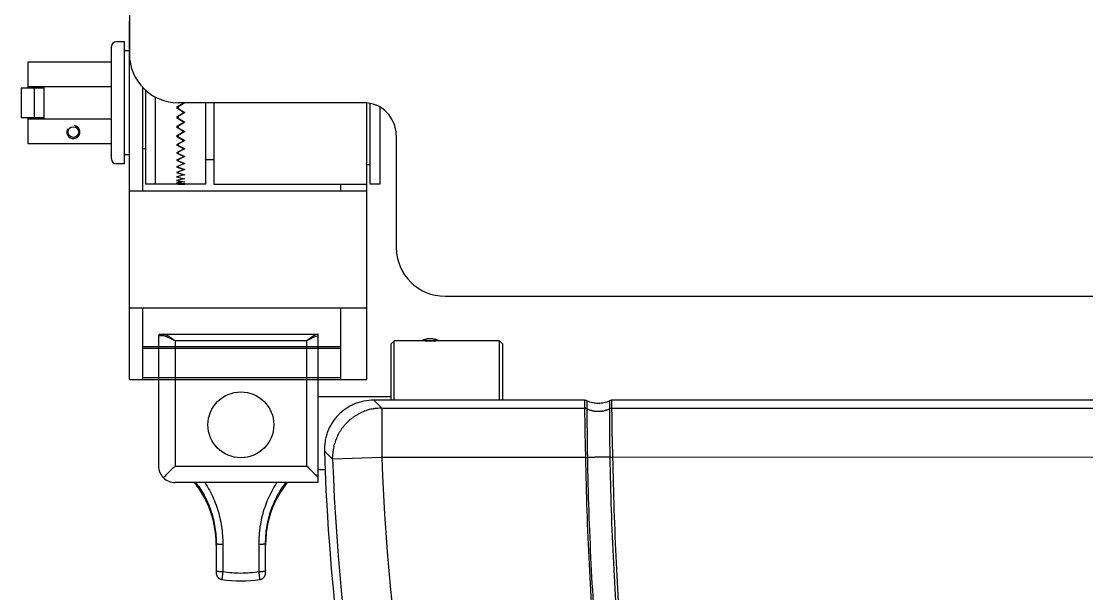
# Model space of a CAD drawing. Extents: x 2733443 to 3206532, y -1516114 to -1264405.
# Drawn here: x 2992496.2 to 2992776.5, y -1491393.2 to -1491242.7 of the extents above; entities that cross this region are included whole.
import ezdxf

# ---------------------------------------------------------------- set-up
doc = ezdxf.new("R2010")
doc.units = 0
doc.header["$MEASUREMENT"] = 0
doc.linetypes.add('1', pattern=[0, 0, 0])
doc.layers.get('0').update_dxf_attribs({"color": 250, "linetype": '1'})
doc.layers.add('furniture', color=33, linetype='Continuous')

# ---------------------------------------------------------------- blocks, each defined once
blk = doc.blocks.new('EQUIPMENT')
at = {"layer": 'furniture'}
for p, q in [((-39068.51, 11121.9), (-39068.51, 10912.16)), ((-39068.51, 10826.55), (-39068.51, 10920.72)), ((-39069.8, 10915.37), (-39071.94, 10915.37)), ((-39069.8, 10883.27), (-39069.8, 10915.37)), ((-39073.22, 10884.55), (-39073.22, 10914.09)), ((-39069.8, 10885.62), (-39069.8, 10913.02)), ((-39069.8, 10913.02), (-39068.51, 10913.02)), ((-39073.22, 10910.02), (-39095.23, 10910.02)), ((-39095.23, 10910.02), (-39095.23, 10903.17)), ((-39095.23, 10903.6), (-39073.22, 10903.6)), ((-39090.95, 10895.04), (-39090.95, 10903.6)), ((-39065.09, 10903.43), (-39065.09, 10876.2)), ((-39096.94, 10903.17), (-39096.94, 10895.47)), ((-39090.95, 10903.17), (-39096.94, 10903.17)), ((-39093.52, 10903.17), (-39093.52, 10895.47)), ((-39064.23, 10902.59), (-39064.23, 10877.92)), ((-39061.66, 10877.92), (-39061.66, 10900.8)), ((-39061.66, 10877.92), (-39061.66, 10900.8)), ((-39054.39, 10899.15), (-39056.1, 10898.03)), ((-39056.1, 10898.03), (-39054.39, 10896.91)), ((-39053.96, 10899.32), (-39055.67, 10898.24)), ((-39006.88, 10899.32), (-39055.67, 10899.32)), ((-39055.67, 10898.24), (-39055.67, 10897.82)), ((-39055.67, 10897.82), (-39053.96, 10896.75)), ((-39054.39, 10899.32), (-39054.39, 10899.15)), ((-39048.39, 10877.92), (-39048.39, 10899.32)), ((-39046.25, 10899.32), (-39046.25, 10877.92)), ((-39006.02, 10826.55), (-39006.02, 10899.28)), ((-39005.16, 10877.92), (-39005.16, 10899.15)), ((-39002.59, 10898.17), (-39002.59, 10877.92)), ((-39096.94, 10895.47), (-39090.95, 10895.47)), ((-39095.23, 10895.47), (-39095.23, 10888.62)), ((-39073.22, 10895.04), (-39095.23, 10895.04)), ((-39054.39, 10896.57), (-39056.1, 10895.46)), ((-39056.1, 10895.46), (-39054.39, 10894.36)), ((-39053.96, 10896.75), (-39055.67, 10895.67)), ((-39055.67, 10895.67), (-39055.67, 10895.25)), ((-39055.67, 10895.25), (-39053.95, 10894.21)), ((-39054.39, 10896.91), (-39054.39, 10896.57)), ((-39054.39, 10896.91), (-39054.39, 10896.57)), ((-39054.39, 10894.03), (-39056.1, 10892.95)), ((-39056.1, 10892.95), (-39054.39, 10891.89)), ((-39053.95, 10894.21), (-39055.66, 10893.16)), ((-39055.66, 10893.16), (-39055.66, 10892.75)), ((-39055.66, 10892.75), (-39053.95, 10891.74)), ((-39054.39, 10894.36), (-39054.39, 10894.03)), ((-39054.39, 10894.36), (-39054.39, 10894.03)), ((-39054.39, 10891.57), (-39056.1, 10890.53)), ((-39056.1, 10890.53), (-39054.39, 10889.52)), ((-39053.95, 10891.74), (-39055.66, 10890.73)), ((-39055.66, 10890.73), (-39055.66, 10890.34)), ((-39055.66, 10890.34), (-39053.95, 10889.39)), ((-39053.95, 10889.39), (-39055.66, 10888.43)), ((-39054.39, 10891.89), (-39054.39, 10891.57)), ((-39054.39, 10891.89), (-39054.39, 10891.57)), ((-39054.39, 10889.52), (-39054.39, 10889.22)), ((-39054.39, 10889.52), (-39054.39, 10889.22)), ((-38998.31, 10890.76), (-38998.31, 10861.29)), ((-39095.23, 10888.62), (-39073.22, 10888.62)), ((-39065.09, 10887.33), (-39064.23, 10887.33)), ((-39054.39, 10889.22), (-39056.1, 10888.25)), ((-39056.1, 10888.25), (-39054.39, 10887.3)), ((-39054.39, 10887.02), (-39056.1, 10886.12)), ((-39055.66, 10888.43), (-39055.66, 10888.07)), ((-39055.66, 10888.07), (-39053.94, 10887.18)), ((-39053.94, 10887.18), (-39055.65, 10886.29)), ((-39054.39, 10887.3), (-39054.39, 10887.02)), ((-39054.39, 10887.3), (-39054.39, 10887.02)), ((-39068.51, 10885.62), (-39069.8, 10885.62)), ((-39056.1, 10886.12), (-39054.39, 10885.26)), ((-39054.39, 10885), (-39056.1, 10884.19)), ((-39056.1, 10884.19), (-39054.39, 10883.41)), ((-39055.65, 10886.29), (-39055.65, 10885.96)), ((-39055.65, 10885.96), (-39053.94, 10885.15)), ((-39053.94, 10885.15), (-39055.65, 10884.34)), ((-39055.65, 10884.34), (-39055.65, 10884.04)), ((-39055.65, 10884.04), (-39053.94, 10883.33)), ((-39054.39, 10885.26), (-39054.39, 10885)), ((-39054.39, 10885.26), (-39054.39, 10885)), ((-39046.25, 10884.34), (-39048.39, 10884.34)), ((-39069.8, 10883.27), (-39071.94, 10883.27)), ((-39054.39, 10883.19), (-39056.1, 10882.47)), ((-39056.1, 10882.47), (-39054.39, 10881.8)), ((-39054.39, 10881.61), (-39056.1, 10881)), ((-39056.1, 10881), (-39054.39, 10880.45)), ((-39053.94, 10883.33), (-39055.65, 10882.61)), ((-39055.65, 10882.61), (-39055.65, 10882.34)), ((-39055.65, 10882.34), (-39053.94, 10881.73)), ((-39053.94, 10881.73), (-39055.65, 10881.12)), ((-39055.65, 10881.12), (-39055.65, 10880.9)), ((-39055.65, 10880.9), (-39053.93, 10880.4)), ((-39054.39, 10883.41), (-39054.39, 10883.19)), ((-39054.39, 10883.41), (-39054.39, 10883.19)), ((-39054.39, 10881.8), (-39054.39, 10881.61)), ((-39054.39, 10881.8), (-39054.39, 10881.61)), ((-39006.02, 10883.05), (-39005.16, 10883.05)), ((-39054.39, 10880.29), (-39056.1, 10879.8)), ((-39056.1, 10879.8), (-39054.39, 10879.37)), ((-39054.39, 10879.25), (-39056.1, 10878.89)), ((-39056.1, 10878.89), (-39054.39, 10878.58)), ((-39054.39, 10878.5), (-39056.1, 10878.27)), ((-39056.1, 10878.27), (-39054.39, 10878.09)), ((-39054.39, 10878.05), (-39056.1, 10877.96)), ((-39053.93, 10880.4), (-39055.65, 10879.89)), ((-39055.65, 10879.89), (-39055.65, 10879.72)), ((-39055.65, 10879.72), (-39053.93, 10879.34)), ((-39053.93, 10879.34), (-39055.64, 10878.95)), ((-39055.64, 10878.95), (-39055.64, 10878.83)), ((-39055.64, 10878.83), (-39053.93, 10878.53)), ((-39053.93, 10878.53), (-39055.64, 10878.31)), ((-39055.64, 10878.31), (-39055.64, 10878.23)), ((-39055.64, 10878.23), (-39053.93, 10878.11)), ((-39053.93, 10878.11), (-39055.64, 10877.97)), ((-39054.39, 10880.45), (-39054.39, 10880.29)), ((-39054.39, 10880.45), (-39054.39, 10880.29)), ((-39054.39, 10879.37), (-39054.39, 10879.25)), ((-39054.39, 10879.37), (-39054.39, 10879.25)), ((-39054.39, 10878.58), (-39054.39, 10878.5)), ((-39054.39, 10878.58), (-39054.39, 10878.5)), ((-39054.39, 10878.09), (-39054.39, 10878.05)), ((-39054.39, 10878.09), (-39054.39, 10878.05)), ((-39068.51, 10876.2), (-39006.02, 10876.2)), ((-39061.66, 10877.92), (-39064.23, 10877.92)), ((-39054.39, 10877.92), (-39061.66, 10877.92)), ((-39056.1, 10877.96), (-39054.39, 10877.92)), ((-39048.39, 10877.92), (-39055.67, 10877.92)), ((-39055.64, 10877.97), (-39055.64, 10877.95)), ((-39055.64, 10877.95), (-39053.93, 10877.92)), ((-39046.25, 10877.92), (-39006.02, 10877.92)), ((-39012.87, 10876.2), (-39012.87, 10877.92)), ((-39002.59, 10877.92), (-39005.16, 10877.92)), ((-38985.47, 10848.45), (-38647.83, 10848.45)), ((-39068.51, 10845.39), (-39006.02, 10845.39)), ((-39065.09, 10845.39), (-39065.09, 10826.55)), ((-39012.87, 10826.55), (-39012.87, 10845.39)), ((-39060.83, 10838.04), (-39060.83, 10803.81)), ((-39059.72, 10838.04), (-39060.83, 10838.04)), ((-39060.39, 10838.47), (-39059.4, 10838.47)), ((-39059.72, 10838.04), (-39059.72, 10838.06)), ((-39059.4, 10838.47), (-39018.94, 10838.47)), ((-39021.84, 10836.74), (-39056.5, 10836.74)), ((-39056.5, 10836.74), (-39056.5, 10803.81)), ((-39021.84, 10803.81), (-39021.84, 10836.74)), ((-39018.94, 10838.47), (-39018.81, 10838.47)), ((-39018.81, 10838.43), (-39018.81, 10838.47)), ((-39018.81, 10838.43), (-39018.81, 10838.44)), ((-39018.81, 10838.02), (-39018.81, 10838.43)), ((-39018.81, 10800.78), (-39018.81, 10838.02)), ((-38998.88, 10836.74), (-38999.75, 10835.87)), ((-38998.88, 10821.14), (-38998.88, 10836.74)), ((-38991.52, 10836.74), (-38998.88, 10836.74)), ((-38989.35, 10836.75), (-38991.52, 10836.75)), ((-38989.35, 10837.27), (-38989.43, 10837.27)), ((-38987.19, 10836.75), (-38989.35, 10836.75)), ((-38987.19, 10836.75), (-38987.26, 10836.79)), ((-38971.16, 10836.74), (-38987.19, 10836.74)), ((-38971.16, 10821.14), (-38971.16, 10836.74)), ((-38970.29, 10835.87), (-38971.16, 10836.74)), ((-39012.87, 10835.11), (-39065.09, 10835.11)), ((-39012.87, 10834.69), (-39065.09, 10834.69)), ((-38999.75, 10835.87), (-38999.75, 10821.14)), ((-38970.29, 10821.14), (-38970.29, 10835.87)), ((-39068.51, 10826.55), (-39006.02, 10826.55)), ((-39012.87, 10826.98), (-39065.09, 10826.98)), ((-38999.75, 10822.01), (-39018.81, 10822.01)), ((-38948.66, 10821.14), (-39004.24, 10821.14)), ((-38690.78, 10821.14), (-38941.64, 10821.14)), ((-39002.09, 10819.06), (-38948.66, 10819.06)), ((-39002.09, 10819.06), (-39002.09, 10806.09)), ((-38948.66, 10819.06), (-38948.64, 10819.06)), ((-38948.06, 10818.84), (-38947.88, 10818.76)), ((-38942.24, 10818.84), (-38942.22, 10818.85)), ((-38941.63, 10819.06), (-38690.79, 10819.06)), ((-39015.06, 10805.61), (-39015.07, 10806.24)), ((-39002.09, 10806.09), (-39015.06, 10805.61)), ((-38948.42, 10806.09), (-39002.09, 10806.09)), ((-38948.42, 10806.03), (-38948.42, 10806.09)), ((-38947.93, 10806.05), (-38947.94, 10806.05)), ((-38942.11, 10806.15), (-38942.29, 10806.15)), ((-38942.11, 10806.15), (-38942.09, 10806.15)), ((-38941.37, 10806.15), (-38941.37, 10806.09)), ((-38691.05, 10806.12), (-38941.37, 10806.09)), ((-39056.5, 10803.81), (-39021.84, 10803.81)), ((-39018.81, 10802.95), (-39017.04, 10802.95)), ((-39018.81, 10799.48), (-39018.81, 10800.78)), ((-39018.81, 10799.48), (-39056.5, 10799.48)), ((-39045.67, 10783.43), (-39045.67, 10776.42)), ((-39045.67, 10783.43), (-39045.66, 10783.42)), ((-39043.93, 10783.29), (-39043.93, 10776.06)), ((-39034.4, 10776.06), (-39034.4, 10783.29)), ((-39032.67, 10776.42), (-39032.67, 10783.43)), ((-39032.67, 10783.43), (-39032.67, 10783.42)), ((-39045.67, 10776.42), (-39045.67, 10775.72)), ((-39045.67, 10776.42), (-39045.66, 10776.4)), ((-39045.67, 10775.72), (-39045.66, 10775.65)), ((-39032.67, 10775.72), (-39032.67, 10776.42)), ((-39032.67, 10776.42), (-39032.67, 10776.4)), ((-39034.16, 10774.01), (-39034.08, 10774.02))]:
    blk.add_line(p, q, dxfattribs=at)
for centre, radius in [((-39083.25, 10891.61), 1.39), ((-39039.17, 10814.64), 8.66)]:
    blk.add_circle(centre, radius, dxfattribs=at)
for centre, radius, start, end in [((-39071.94, 10914.09), 1.28, 90, 180), ((-39055.67, 10912.16), 12.84, 180, 270), ((-39006.88, 10890.76), 8.56, 0, 90), ((-39083.25, 10891.61), 1.71, 150, 80), ((-39071.94, 10884.55), 1.28, 180, 270), ((-38985.47, 10861.29), 12.84, 180, 270), ((-39060.39, 10838.04), 0.433, 90, 180), ((-39059.15, 10838.03), 0.579, 169.3956, 171.5546), ((-39059.12, 10838.03), 0.601, 171.687, 173.7456), ((-39059.14, 10838.03), 0.587, 173.7559, 175.8369), ((-39059.18, 10838.04), 0.549, 175.8243, 178.0115), ((-39059.17, 10838.04), 0.559, 164.7636, 167.0355), ((-39059.16, 10838.04), 0.568, 167.1722, 169.3923), ((-39059.19, 10838.04), 0.532, 159.9062, 162.302), ((-39059.18, 10838.04), 0.549, 162.4292, 164.7508), ((-39059.21, 10838.05), 0.517, 157.3966, 159.8581), ((-39059.22, 10838.05), 0.499, 154.7335, 157.2727), ((-39059.24, 10838.06), 0.482, 152.0626, 154.6762), ((-39059.26, 10838.07), 0.463, 149.2185, 151.9166), ((-39059.27, 10838.08), 0.443, 146.3918, 149.1767), ((-39059.29, 10838.09), 0.423, 143.3339, 146.2134), ((-39059.31, 10838.1), 0.404, 140.3331, 143.3013), ((-39059.32, 10838.11), 0.386, 137.114, 140.1609), ((-39059.34, 10838.12), 0.365, 133.8528, 137.0186), ((-39059.35, 10838.14), 0.342, 130.3756, 133.6847), ((-39059.36, 10838.15), 0.331, 127.1144, 130.45), ((-39059.36, 10838.15), 0.333, 123.7481, 126.9793), ((-39059.38, 10838.18), 0.297, 119.6896, 123.272), ((-39059.41, 10838.22), 0.249, 115.2102, 119.4596), ((-39059.38, 10838.19), 0.284, 113.1623, 116.6118), ((-39059.27, 10837.92), 0.574, 111.8169, 113.3447), ((-39059.41, 10838.24), 0.23, 103.1633, 107.8143), ((-39059.42, 10838.27), 0.197, 95.1891, 103.2398), ((-39059.37, 10837.98), 0.485, 94.0654, 98.2804), ((-39018.95, 10837.98), 0.493, 87.8476, 88.9231), ((-39018.93, 10838.28), 0.188, 86.5396, 88.7061), ((-39018.98, 10837.86), 0.613, 83.8725, 84.215), ((-39018.93, 10838.26), 0.21, 85.3407, 86.6084), ((-39018.93, 10838.26), 0.208, 82.2471, 83.4427), ((-39018.94, 10838.22), 0.253, 83.0033, 83.9229), ((-39018.94, 10838.21), 0.262, 80.1474, 81.0738), ((-39018.94, 10838.23), 0.241, 81.1981, 82.2126), ((-39018.94, 10838.22), 0.249, 77.1674, 78.1672), ((-39018.94, 10838.22), 0.243, 78.1812, 79.1978), ((-39018.94, 10838.22), 0.248, 79.1391, 80.1291), ((-39018.94, 10838.22), 0.252, 75.143, 76.1411), ((-39018.94, 10838.22), 0.252, 76.1667, 77.1582), ((-39018.94, 10838.21), 0.258, 72.165, 73.1603), ((-39018.94, 10838.21), 0.255, 73.1275, 74.1253), ((-39018.94, 10838.21), 0.253, 74.1684, 75.1675), ((-39018.94, 10838.21), 0.259, 71.1326, 72.1281), ((-39018.94, 10838.21), 0.261, 70.1479, 71.1411), ((-39018.94, 10838.2), 0.266, 68.1583, 69.1472), ((-39018.94, 10838.21), 0.264, 69.1665, 70.1585), ((-39018.95, 10838.2), 0.273, 65.1359, 66.1165), ((-39018.94, 10838.2), 0.271, 66.2041, 67.1878), ((-39018.94, 10838.2), 0.267, 67.115, 68.1025), ((-39018.95, 10838.19), 0.278, 63.1967, 64.1744), ((-39018.95, 10838.19), 0.276, 64.2033, 65.1808), ((-39018.95, 10838.18), 0.289, 61.2686, 62.2211), ((-39018.95, 10838.19), 0.282, 62.2435, 63.2125), ((-38987, 10827.04), 10.71, 114.0461, 114.9473), ((-38989.68, 10833.17), 4.02, 112.9426, 114.778), ((-38989.49, 10832.74), 4.49, 111.9418, 113.0099), ((-38986.16, 10823.82), 14.02, 110.6965, 110.964), ((-38989.18, 10831.84), 5.45, 109.9816, 110.7431), ((-38989.5, 10832.81), 4.42, 109.362, 110.3618), ((-38989.27, 10832.13), 5.14, 108.4852, 109.326), ((-38989.14, 10831.71), 5.58, 107.6109, 108.3741), ((-38989.24, 10832.02), 5.25, 106.7824, 107.599), ((-38989.27, 10832.14), 5.13, 105.9933, 106.8332), ((-38989.25, 10832.05), 5.23, 105.145, 105.9685), ((-38989.24, 10832.01), 5.27, 104.3295, 105.1459), ((-38989.24, 10832.03), 5.24, 103.4895, 104.3105), ((-38989.24, 10832.04), 5.23, 102.6811, 103.5037), ((-38989.24, 10832.03), 5.24, 101.8398, 102.6605), ((-38989.24, 10832.02), 5.25, 101.0302, 101.8499), ((-38989.24, 10832.02), 5.25, 100.1909, 101.0103), ((-38989.24, 10832.02), 5.25, 99.3826, 100.2015), ((-38989.24, 10832.02), 5.26, 98.5434, 99.3614), ((-38989.24, 10832.01), 5.26, 97.7372, 98.5543), ((-38989.24, 10832.01), 5.27, 96.8994, 97.7154), ((-38989.24, 10832.01), 5.27, 96.0964, 96.9117), ((-38989.24, 10832.01), 5.27, 95.2593, 96.0737), ((-38989.24, 10832), 5.27, 94.4582, 95.2711), ((-38989.24, 10831.99), 5.29, 93.6246, 94.4347), ((-38989.24, 10832), 5.28, 92.8255, 93.6364), ((-38989.25, 10832.02), 5.25, 91.993, 92.8067), ((-38989.75, 10826.44), 10.84, 87.0102, 87.9041), ((-38989.35, 10833.21), 4.06, 85.9143, 87.7369), ((-38989.37, 10832.73), 4.54, 84.9196, 85.9815), ((-38990.46, 10823.19), 14.14, 83.6822, 83.9482), ((-38989.51, 10831.79), 5.49, 82.9724, 83.7301), ((-38989.35, 10832.82), 4.45, 82.3549, 83.3505), ((-38989.45, 10832.1), 5.17, 81.4829, 82.3208), ((-38989.52, 10831.67), 5.61, 80.6114, 81.3724), ((-38989.47, 10832), 5.27, 79.7845, 80.5992), ((-38989.44, 10832.13), 5.14, 78.9978, 79.8364), ((-38989.46, 10832.04), 5.23, 78.1521, 78.9747), ((-38989.47, 10832), 5.27, 77.3366, 78.1527), ((-38989.47, 10832.04), 5.24, 76.4957, 77.317), ((-38989.46, 10832.05), 5.23, 75.6882, 76.5117), ((-38989.46, 10832.04), 5.23, 74.8443, 75.6664), ((-38989.46, 10832.04), 5.23, 74.0355, 74.8571), ((-38989.46, 10832.05), 5.23, 73.1924, 74.0143), ((-38989.46, 10832.05), 5.23, 72.3832, 73.2052), ((-38989.46, 10832.05), 5.22, 71.5391, 72.3607), ((-38989.46, 10832.05), 5.22, 70.7322, 71.5534), ((-38989.46, 10832.05), 5.22, 69.8886, 70.7092), ((-38989.46, 10832.06), 5.22, 69.0798, 69.9002), ((-38989.46, 10832.06), 5.21, 68.2391, 69.0591), ((-38989.46, 10832.06), 5.22, 67.4325, 68.2516), ((-38989.47, 10832.05), 5.22, 66.5897, 67.4064), ((-38989.46, 10832.07), 5.21, 65.787, 66.605), ((-38989.45, 10832.09), 5.18, 64.9479, 65.7693), ((-39002.03, 10806.03), 13.04, 126.4047, 129.6184), ((-39002.16, 10806.18), 12.84, 123.0711, 126.3224), ((-39002.01, 10806.02), 13.05, 120.0905, 123.2598), ((-39001.69, 10805.45), 13.71, 117.0754, 120.0543), ((-39002.16, 10806.22), 12.81, 113.5617, 116.7624), ((-39002.8, 10807.63), 11.26, 109.7848, 113.4572), ((-39001.81, 10805.76), 13.37, 108.1463, 111.0414), ((-38997.36, 10792.44), 27.41, 107.0491, 108.321), ((-39002.64, 10807.56), 11.42, 100.1608, 103.9362), ((-39002.82, 10808.74), 10.23, 94.0309, 100.3377), ((-39000.64, 10793.33), 25.77, 93.2331, 96.473), ((-38949.88, 10814.86), 4.37, 73.2569, 73.5389), ((-38949.88, 10814.86), 4.38, 72.9632, 73.2452), ((-38949.88, 10814.86), 4.38, 72.6851, 72.9671), ((-38949.88, 10814.86), 4.37, 72.3936, 72.6756), ((-38949.88, 10814.86), 4.37, 72.1178, 72.3999), ((-38949.88, 10814.86), 4.38, 71.8334, 72.1155), ((-38949.88, 10814.86), 4.37, 71.5507, 71.8329), ((-38949.88, 10814.86), 4.37, 71.2615, 71.5437), ((-38949.88, 10814.86), 4.37, 70.9809, 71.2632), ((-38949.88, 10814.86), 4.37, 70.6992, 70.9815), ((-38949.88, 10814.86), 4.37, 70.4133, 70.6956), ((-38949.88, 10814.86), 4.37, 70.1264, 70.4085), ((-38949.88, 10814.86), 4.37, 69.8458, 70.1282), ((-38949.88, 10814.87), 4.36, 69.5564, 69.8394), ((-38949.88, 10814.86), 4.38, 69.2872, 69.5694), ((-38949.89, 10814.84), 4.4, 68.9956, 69.2762), ((-38949.88, 10814.87), 4.36, 68.7051, 68.9881), ((-38949.85, 10814.95), 4.29, 68.4192, 68.7079), ((-38949.89, 10814.85), 4.39, 68.1462, 68.4268), ((-38949.99, 10814.58), 4.68, 67.8908, 68.1528), ((-38949.86, 10814.93), 4.3, 67.5508, 67.8399), ((-38949.62, 10815.49), 3.7, 67.2007, 67.5451), ((-38949.95, 10814.68), 4.57, 67.078, 67.3396), ((-38952.84, 10807.84), 11.99, 66.9973, 67.0874), ((-38949.65, 10815.43), 3.76, 66.2828, 66.6515), ((-38949.49, 10815.79), 3.37, 65.6828, 66.3171), ((-38951.78, 10810.63), 9.01, 65.6194, 65.9297), ((-38945.19, 10825.07), 6.86, 246.8953, 248.5275), ((-38945.13, 10825.21), 7.01, 248.5474, 250.154), ((-38945.11, 10825.28), 7.08, 250.1355, 251.7338), ((-38945.13, 10825.22), 7.03, 251.791, 253.4095), ((-38945.13, 10825.21), 7.01, 253.3923, 255.0204), ((-38945.14, 10825.22), 7.02, 255.0667, 256.6999), ((-38945.13, 10825.23), 7.03, 256.6796, 258.3162), ((-38945.14, 10825.22), 7.02, 258.3652, 260.0092), ((-38945.14, 10825.22), 7.02, 259.9875, 261.6354), ((-38945.14, 10825.22), 7.02, 261.6825, 263.3354), ((-38945.14, 10825.22), 7.02, 263.312, 264.9671), ((-38945.15, 10825.22), 7.02, 265.0124, 266.6702), ((-38945.14, 10825.21), 7.01, 266.6481, 268.3084), ((-38945.15, 10825.2), 7, 268.3532, 270.018), ((-38945.15, 10825.21), 7.01, 269.986, 271.6475), ((-38945.15, 10825.24), 7.04, 271.6888, 273.3409), ((-38945.15, 10825.19), 6.99, 273.3364, 275.0011), ((-38945.14, 10825.07), 6.87, 275.0482, 276.7426), ((-38945.15, 10825.22), 7.02, 276.6395, 278.2877), ((-38945.21, 10825.64), 7.44, 278.3125, 279.8553), ((-38945.14, 10825.09), 6.88, 280.0637, 281.7526), ((-38944.96, 10824.17), 5.95, 281.8203, 283.811), ((-38945.18, 10825.47), 7.27, 283.0719, 284.6011), ((-38947.75, 10835.45), 17.57, 284.508, 285.0797), ((-38944.95, 10824.27), 6.05, 286.963, 289.0698), ((-38944.73, 10823.67), 5.41, 288.9465, 292.5438), ((-38947.78, 10831.95), 14.24, 291.1198, 292.905), ((-38940.41, 10814.87), 4.37, 114.1224, 114.4046), ((-38940.41, 10814.87), 4.37, 113.8395, 114.1216), ((-38940.41, 10814.86), 4.37, 113.5536, 113.8356), ((-38940.41, 10814.87), 4.37, 113.2686, 113.5507), ((-38940.41, 10814.87), 4.37, 112.99, 113.2722), ((-38940.41, 10814.87), 4.37, 112.7029, 112.9852), ((-38940.41, 10814.86), 4.37, 112.4178, 112.7), ((-38940.41, 10814.87), 4.37, 112.1354, 112.4177), ((-38940.41, 10814.86), 4.37, 111.855, 112.1373), ((-38940.41, 10814.86), 4.37, 111.5661, 111.8484), ((-38940.41, 10814.86), 4.37, 111.2901, 111.5723), ((-38940.41, 10814.86), 4.37, 111.0013, 111.2835), ((-38940.41, 10814.86), 4.37, 110.7169, 110.9992), ((-38940.42, 10814.87), 4.36, 110.4341, 110.7169), ((-38940.41, 10814.86), 4.37, 110.1539, 110.436), ((-38940.4, 10814.84), 4.4, 109.8612, 110.1416), ((-38940.42, 10814.87), 4.37, 109.5855, 109.8683), ((-38940.44, 10814.94), 4.29, 109.2847, 109.5732), ((-38940.41, 10814.84), 4.39, 109.0257, 109.306), ((-38940.31, 10814.57), 4.68, 108.758, 109.0197), ((-38940.44, 10814.93), 4.31, 108.4345, 108.7232), ((-38940.63, 10815.5), 3.7, 108.0722, 108.4163), ((-38940.35, 10814.67), 4.57, 107.9431, 108.2044), ((-38938.05, 10807.6), 12.01, 107.8747, 107.9647), ((-38940.6, 10815.44), 3.77, 107.1653, 107.5335), ((-38940.72, 10815.82), 3.37, 106.556, 107.1894), ((-38939.07, 10810.41), 9.03, 106.4966, 106.8064), ((-39001.94, 10805.95), 13.16, 142.4942, 145.6784), ((-39001.94, 10805.97), 13.15, 139.3333, 142.5303), ((-39001.99, 10805.98), 13.1, 136.0247, 139.2383), ((-39001.98, 10805.99), 13.11, 132.8728, 136.0843), ((-39001.97, 10805.95), 13.14, 129.595, 132.7918), ((-39001.8, 10805.96), 13.28, 158.4578, 161.4902), ((-39001.87, 10805.96), 13.21, 155.2548, 158.3372), ((-39001.86, 10805.96), 13.22, 152.1649, 155.2734), ((-39001.91, 10805.95), 13.18, 148.912, 152.0554), ((-39001.9, 10805.95), 13.19, 145.7813, 148.9418), ((-39001.44, 10805.97), 13.63, 170.6549, 173.4462), ((-39001.8, 10805.99), 13.27, 167.568, 170.4817), ((-39001.86, 10806), 13.21, 164.5958, 167.5668), ((-39001.85, 10805.97), 13.23, 161.4788, 164.4871), ((-38411.11, 10827.86), 606.44, 181.90213, 197.51538), ((-39002.83, 10806.07), 12.24, 176.2236, 179.2184), ((-38411.11, 10827.86), 604.36, 182.11034, 197.51538), ((-39001.89, 10806.02), 13.18, 173.4406, 176.2767), ((-38411.11, 10827.86), 591.38, 182.11034, 197.51538), ((-38953.28, 10947.48), 141.53, 271.9688, 271.9843), ((-38950.19, 10858.48), 52.48, 271.972, 272.0039), ((-38950.39, 10864.17), 58.17, 272.0014, 272.02), ((-38954.95, 10991.9), 185.98, 272.0366, 272.0411), ((-38950.82, 10876.16), 70.18, 272.0445, 272.0577), ((-38950.32, 10862.47), 56.47, 272.0482, 272.0657), ((-38950.65, 10871.47), 65.48, 272.0631, 272.0778), ((-38950.85, 10876.77), 70.78, 272.0838, 272.0972), ((-38950.67, 10872.18), 66.19, 272.0955, 272.1099), ((-38950.61, 10870.23), 64.24, 272.1118, 272.1266), ((-38950.64, 10871.15), 65.15, 272.1246, 272.1391), ((-38950.64, 10871.34), 65.35, 272.1392, 272.1537), ((-38950.62, 10870.62), 64.63, 272.1527, 272.1673), ((-38950.6, 10870.16), 64.17, 272.1681, 272.1828), ((-38950.59, 10869.95), 63.96, 272.1848, 272.1995), ((-38950.58, 10869.66), 63.67, 272.1985, 272.2132), ((-38950.57, 10869.31), 63.32, 272.2122, 272.227), ((-38950.56, 10868.99), 63, 272.2279, 272.2427), ((-38950.54, 10868.64), 62.65, 272.243, 272.2578), ((-38950.53, 10868.34), 62.35, 272.2557, 272.2706), ((-38950.52, 10867.98), 61.99, 272.2739, 272.2889), ((-38950.5, 10867.64), 61.65, 272.288, 272.303), ((-38950.49, 10867.31), 61.32, 272.3021, 272.3172), ((-38950.47, 10866.98), 60.98, 272.3163, 272.3314), ((-38950.46, 10866.69), 60.69, 272.3336, 272.3488), ((-38950.45, 10866.27), 60.28, 272.3492, 272.3644), ((-38950.43, 10865.83), 59.84, 272.3636, 272.3789), ((-38939.32, 10589.04), 217.17, 92.165, 92.2731), ((-38944.14, 10719.87), 86.26, 92.0366, 92.2469), ((-38943.59, 10704.67), 101.47, 91.9199, 92.039), ((-38937.45, 10504.02), 302.21, 91.778, 91.81), ((-38942.88, 10679.42), 126.73, 91.6976, 91.7826), ((-38943.43, 10700.38), 105.76, 91.6284, 91.7374), ((-38942.9, 10681.47), 124.68, 91.5324, 91.6238), ((-38942.61, 10669.36), 136.79, 91.437, 91.5197), ((-38942.77, 10675.63), 130.52, 91.3475, 91.4353), ((-38942.8, 10677.29), 128.86, 91.2628, 91.3525), ((-38942.73, 10674.1), 132.05, 91.1719, 91.2598), ((-38942.7, 10672.53), 133.62, 91.0848, 91.1718), ((-38942.71, 10672.95), 133.2, 90.9954, 91.0828), ((-38942.72, 10673.3), 132.85, 90.9093, 90.997), ((-38942.72, 10673.46), 132.69, 90.8194, 90.9071), ((-38942.73, 10674.16), 131.99, 90.733, 90.821), ((-38942.75, 10675.22), 130.93, 90.6429, 90.7313), ((-38942.76, 10676.72), 129.43, 90.5557, 90.6446), ((-38942.78, 10678.34), 127.81, 90.4645, 90.554), ((-38942.79, 10680.41), 125.74, 90.3763, 90.4666), ((-38942.81, 10682.55), 123.6, 90.2837, 90.3748), ((-38942.82, 10685.31), 120.84, 90.1937, 90.286), ((-38942.83, 10688.23), 117.92, 90.0994, 90.1928), ((-38942.83, 10691.1), 115.05, 90.0073, 90.1019), ((-38942.83, 10693.46), 112.69, 89.9102, 90.0055), ((-38942.82, 10698.08), 108.07, 89.8158, 89.9137), ((-38942.8, 10703.93), 102.22, 89.7148, 89.8165), ((-38941.68, 10869.62), 63.47, 269.6298, 269.6512), ((-38941.68, 10870.28), 64.13, 269.6539, 269.6752), ((-38941.67, 10870.84), 64.7, 269.6737, 269.6948), ((-38941.67, 10871.31), 65.16, 269.6935, 269.7145), ((-38941.67, 10871.76), 65.62, 269.717, 269.738), ((-38941.67, 10872.26), 66.12, 269.7364, 269.7573), ((-38941.66, 10872.76), 66.61, 269.7577, 269.7785), ((-38941.66, 10873.22), 67.08, 269.7789, 269.7996), ((-38941.66, 10873.71), 67.56, 269.7999, 269.8206), ((-38941.66, 10874.16), 68.01, 269.8188, 269.8394), ((-38941.66, 10874.63), 68.49, 269.8416, 269.8621), ((-38941.66, 10875.13), 68.98, 269.8603, 269.8807), ((-38941.66, 10875.53), 69.39, 269.8808, 269.9011), ((-38941.66, 10875.86), 69.72, 269.9033, 269.9236), ((-38941.65, 10876.44), 70.3, 269.9216, 269.9417), ((-38941.65, 10877.31), 71.16, 269.9419, 269.9619), ((-38941.65, 10877.19), 71.04, 269.962, 269.982), ((-38941.66, 10876.29), 70.14, 269.9838, 270.0042), ((-38941.65, 10878.49), 72.35, 270.0001, 270.0198), ((-38941.66, 10883.59), 77.45, 270.0229, 270.0412), ((-38941.66, 10877.82), 71.67, 270.043, 270.0632), ((-38941.64, 10868.06), 61.91, 270.0627, 270.0867), ((-38941.66, 10883.14), 76.99, 270.0786, 270.0967), ((-38941.87, 11010.06), 203.91, 270.096, 270.1022), ((-38941.64, 10870.05), 63.9, 270.1253, 270.1508), ((-38941.62, 10863.87), 57.72, 270.1479, 270.1915), ((-38941.91, 10961.88), 155.73, 270.1749, 270.196), ((-39056.5, 10803.81), 4.33, 180, 225.0481), ((-39056.5, 10803.81), 4.33, 225.0481, 270), ((-39045.65, 10783.43), 0.0158, 205.2785, 238.7244), ((-39045.63, 10783.44), 0.0371, 226.9629, 246.2222), ((-39045.6, 10783.48), 0.0885, 239.5489, 250.0736), ((-39045.56, 10783.56), 0.178, 246.9877, 253.6295), ((-39045.51, 10783.71), 0.332, 251.7136, 256.0392), ((-39045.45, 10783.92), 0.56, 255.0185, 258.0672), ((-39045.37, 10784.24), 0.885, 257.3627, 259.5904), ((-39045.28, 10784.65), 1.3, 259.1863, 260.9183), ((-39045.19, 10785.18), 1.84, 260.5874, 261.9547), ((-39045.09, 10785.82), 2.49, 261.7583, 262.8816), ((-39044.98, 10786.6), 3.28, 262.701, 263.6327), ((-39044.87, 10787.48), 4.16, 263.5258, 264.3217), ((-39044.76, 10788.49), 5.18, 264.2131, 264.8981), ((-39044.66, 10789.58), 6.27, 264.8361, 265.4391), ((-39044.55, 10790.8), 7.5, 265.3655, 265.8977), ((-39044.45, 10792.09), 8.79, 265.8595, 266.3357), ((-39044.37, 10793.35), 10.06, 266.2912, 266.7246), ((-39044.29, 10794.53), 11.24, 266.7015, 267.1039), ((-39044.2, 10796.08), 12.79, 267.0548, 267.4167), ((-39044.11, 10798.07), 14.78, 267.3992, 267.7179), ((-39044.1, 10798.36), 15.07, 267.7316, 268.0546), ((-39044.12, 10797.66), 14.38, 268.0464, 268.397), ((-39043.98, 10801.5), 18.21, 268.2717, 268.534), ((-39043.43, 10822.32), 39.04, 268.5132, 268.6246), ((-39044.04, 10800.16), 16.87, 268.8819, 269.2094), ((-39044.04, 10799.36), 16.07, 269.1805, 269.7023), ((-39043.76, 10825.25), 41.96, 269.4975, 269.7575), ((-39034.58, 10825.25), 41.96, 270.2425, 270.5025), ((-39034.3, 10799.35), 16.07, 270.2977, 270.8196), ((-39034.3, 10800.16), 16.87, 270.7906, 271.1181), ((-39034.91, 10822.31), 39.04, 271.3756, 271.487), ((-39034.36, 10801.5), 18.21, 271.466, 271.7283), ((-39034.21, 10797.66), 14.37, 271.6032, 271.9538), ((-39034.24, 10798.36), 15.07, 271.9457, 272.2686), ((-39034.23, 10798.07), 14.78, 272.2821, 272.6008), ((-39034.13, 10796.08), 12.79, 272.5833, 272.9452), ((-39034.04, 10794.53), 11.24, 272.8964, 273.2988), ((-39033.97, 10793.35), 10.06, 273.2754, 273.7088), ((-39033.88, 10792.09), 8.79, 273.6648, 274.141), ((-39033.78, 10790.8), 7.5, 274.1023, 274.6345), ((-39033.68, 10789.58), 6.27, 274.5615, 275.1646), ((-39033.57, 10788.49), 5.18, 275.1026, 275.7877), ((-39033.46, 10787.48), 4.16, 275.6783, 276.4743), ((-39033.36, 10786.6), 3.28, 276.3673, 277.299), ((-39033.25, 10785.82), 2.49, 277.1197, 278.2431), ((-39033.15, 10785.18), 1.84, 278.0452, 279.4127), ((-39033.05, 10784.65), 1.3, 279.0837, 280.8161), ((-39032.97, 10784.24), 0.885, 280.4123, 282.6404), ((-39032.89, 10783.92), 0.559, 281.9324, 284.9818), ((-39032.83, 10783.71), 0.331, 283.9603, 288.2869), ((-39032.77, 10783.56), 0.178, 286.3696, 293.0133), ((-39032.73, 10783.48), 0.0884, 289.9377, 300.4659), ((-39032.7, 10783.44), 0.0371, 293.7746, 313.0403), ((-39032.69, 10783.43), 0.0158, 301.3139, 334.7646), ((-39045.59, 10776.42), 0.0753, 192.3354, 206.3315), ((-39045.57, 10776.43), 0.0972, 204.5456, 216.5928), ((-39044.01, 10775.72), 1.66, 182.4891, 185.1667), ((-39043.91, 10775.73), 1.75, 185.1369, 187.7024), ((-39045.54, 10776.44), 0.132, 214.6473, 224.6298), ((-39043.87, 10775.73), 1.8, 187.6987, 190.2317), ((-39043.9, 10775.73), 1.76, 190.3663, 192.9879), ((-39045.5, 10776.47), 0.179, 223.2061, 231.6513), ((-39043.91, 10775.73), 1.76, 192.9837, 195.6473), ((-39045.45, 10776.53), 0.253, 230.0379, 236.818), ((-39043.91, 10775.73), 1.76, 195.7368, 198.4267), ((-39045.39, 10776.61), 0.357, 235.7114, 241.1735), ((-39043.91, 10775.73), 1.76, 198.4099, 201.117), ((-39045.31, 10776.73), 0.497, 240.1826, 244.5691), ((-39043.91, 10775.73), 1.75, 201.2191, 203.9615), ((-39045.23, 10776.88), 0.67, 243.9508, 247.5841), ((-39043.91, 10775.73), 1.76, 203.9364, 206.6977), ((-39045.14, 10777.08), 0.89, 246.9871, 249.9941), ((-39043.92, 10775.73), 1.75, 206.7905, 209.5762), ((-39045.05, 10777.32), 1.15, 249.6322, 252.1861), ((-39043.92, 10775.73), 1.75, 209.5458, 212.3435), ((-39044.94, 10777.61), 1.46, 251.8186, 253.9927), ((-39043.92, 10775.73), 1.75, 212.4329, 215.2468), ((-39043.92, 10775.73), 1.75, 215.2136, 218.037), ((-39044.84, 10777.94), 1.8, 253.7714, 255.6644), ((-39043.93, 10775.73), 1.74, 218.1151, 220.951), ((-39044.73, 10778.33), 2.2, 255.4284, 257.083), ((-39043.93, 10775.73), 1.74, 220.8998, 223.7328), ((-39044.63, 10778.73), 2.62, 256.9458, 258.4193), ((-39043.92, 10775.74), 1.75, 223.803, 226.6222), ((-39044.53, 10779.19), 3.09, 258.2523, 259.5654), ((-39043.93, 10775.73), 1.74, 226.6073, 229.4432), ((-39044.44, 10779.67), 3.58, 259.4784, 260.6622), ((-39043.95, 10775.71), 1.71, 229.5159, 232.3898), ((-39044.35, 10780.15), 4.06, 260.557, 261.6414), ((-39043.93, 10775.73), 1.74, 232.2207, 235.0204), ((-39044.28, 10780.59), 4.51, 261.5876, 262.5994), ((-39044.19, 10781.17), 5.1, 262.4797, 263.3938), ((-39044.1, 10781.93), 5.86, 263.3524, 264.1599), ((-39044.1, 10782.02), 5.95, 264.1959, 265.0166), ((-39044.12, 10781.73), 5.66, 264.9992, 265.8924), ((-39043.97, 10783.21), 7.15, 265.5723, 266.2419), ((-39043.43, 10791.35), 15.3, 266.1903, 266.475), ((-39044.04, 10782.67), 6.6, 267.1348, 267.9726), ((-39044.04, 10782.34), 6.27, 267.8993, 269.2365), ((-39043.76, 10792.42), 16.36, 268.7117, 269.3787), ((-39034.58, 10792.42), 16.36, 270.6219, 271.2889), ((-39034.3, 10782.34), 6.27, 270.7642, 272.1015), ((-39034.3, 10782.66), 6.6, 272.0281, 272.866), ((-39034.91, 10791.34), 15.3, 273.5264, 273.8112), ((-39034.36, 10783.21), 7.15, 273.7581, 274.4277), ((-39034.22, 10781.73), 5.66, 274.109, 275.0022), ((-39034.24, 10782.02), 5.95, 274.9839, 275.8047), ((-39034.24, 10781.93), 5.86, 275.8407, 276.6483), ((-39034.14, 10781.17), 5.1, 276.6075, 277.5217), ((-39034.06, 10780.59), 4.5, 277.4022, 278.4141), ((-39034.42, 10775.74), 1.75, 304.9432, 307.7288), ((-39033.99, 10780.15), 4.06, 278.3579, 279.4424), ((-39034.42, 10775.74), 1.75, 307.6983, 310.496), ((-39033.9, 10779.67), 3.58, 279.3401, 280.524), ((-39034.42, 10775.74), 1.75, 310.5854, 313.3993), ((-39033.81, 10779.19), 3.09, 280.4366, 281.7498), ((-39034.41, 10775.74), 1.75, 313.364, 316.1874), ((-39033.7, 10778.73), 2.62, 281.5814, 283.0552), ((-39034.41, 10775.73), 1.74, 316.2703, 319.1063), ((-39033.6, 10778.32), 2.2, 282.9188, 284.5735), ((-39034.41, 10775.73), 1.74, 319.0534, 321.8865), ((-39033.5, 10777.94), 1.8, 284.3369, 286.2301), ((-39034.42, 10775.73), 1.75, 321.9576, 324.7769), ((-39033.4, 10777.61), 1.46, 286.0098, 288.1842), ((-39034.41, 10775.73), 1.74, 324.7557, 327.5917), ((-39033.29, 10777.32), 1.15, 287.816, 290.3703), ((-39034.38, 10775.71), 1.71, 327.6699, 330.5441), ((-39034.41, 10775.73), 1.74, 330.3758, 333.1756), ((-39033.2, 10777.08), 0.89, 290.0096, 293.017), ((-39034.49, 10775.77), 1.83, 333.2093, 335.8381), ((-39033.1, 10776.88), 0.669, 292.4204, 296.0543), ((-39034.38, 10775.71), 1.71, 336.1414, 338.9805), ((-39033.02, 10776.73), 0.497, 295.4354, 299.8226), ((-39034.18, 10775.63), 1.49, 339.0729, 342.3556), ((-39032.95, 10776.61), 0.356, 298.8248, 304.2878), ((-39034.45, 10775.76), 1.79, 341.2067, 343.7754), ((-39032.89, 10776.53), 0.253, 303.1915, 309.9725), ((-39036.41, 10776.34), 3.83, 343.619, 344.7011), ((-39032.83, 10776.47), 0.179, 308.3469, 316.793), ((-39034.2, 10775.65), 1.52, 347.5736, 350.9755), ((-39032.8, 10776.44), 0.132, 315.3851, 325.3683), ((-39034.04, 10775.63), 1.36, 350.8053, 356.5244), ((-39032.77, 10776.43), 0.0972, 323.4071, 335.4545), ((-39032.75, 10776.42), 0.0753, 333.6945, 347.6897), ((-39036.14, 10775.89), 3.47, 354.296, 357.2036), ((-39043.88, 10775.81), 1.83, 235.0575, 237.6862), ((-39043.95, 10775.7), 1.71, 237.9822, 240.8211), ((-39044.06, 10775.52), 1.49, 240.9207, 244.2031), ((-39043.9, 10775.77), 1.79, 243.0508, 245.6192), ((-39043.04, 10777.62), 3.83, 245.4648, 246.5468), ((-39044.03, 10775.53), 1.52, 249.4201, 252.8217), ((-39044.08, 10775.38), 1.36, 252.6505, 258.3689), ((-39043.52, 10777.42), 3.47, 256.1384, 259.0456), ((-39034.39, 10775.65), 1.66, 280.6407, 283.3181), ((-39034.41, 10775.75), 1.76, 283.2972, 285.8625), ((-39034.42, 10775.79), 1.8, 285.85, 288.3828), ((-39034.42, 10775.75), 1.76, 288.5195, 291.1409), ((-39034.41, 10775.75), 1.76, 291.1361, 293.7995), ((-39034.42, 10775.75), 1.76, 293.8914, 296.5811), ((-39034.42, 10775.75), 1.76, 296.5632, 299.2701), ((-39034.42, 10775.74), 1.76, 299.3701, 302.1125), ((-39034.42, 10775.74), 1.76, 302.0912, 304.8524)]:
    blk.add_arc(centre, radius, start, end, dxfattribs=at)
for points, knots in [([(-39056.5, 10836.74), (-39056.63, 10836.8), (-39056.8, 10836.89), (-39057.03, 10837.01), (-39057.19, 10837.1), (-39057.39, 10837.2), (-39057.56, 10837.28), (-39057.67, 10837.34), (-39057.74, 10837.37), (-39057.8, 10837.4), (-39057.99, 10837.49), (-39058.46, 10837.7), (-39059.1, 10837.95), (-39059.55, 10838.04), (-39059.72, 10838.04)], [2, 2, 2, 2, 2.611277, 2.764019, 3.06931, 3.374296, 3.678875, 3.830968, 3.906962, 3.982917, 4.134699, 4.794009, 6.203781, 7.239187, 7.239187, 7.239187, 7.239187]), ([(-39059.4, 10838.47), (-39059.25, 10838.47), (-39058.84, 10838.36), (-39058.27, 10838.03), (-39057.84, 10837.74), (-39057.67, 10837.62), (-39057.61, 10837.58), (-39057.55, 10837.53), (-39057.45, 10837.46), (-39057.3, 10837.35), (-39057.12, 10837.22), (-39056.98, 10837.1), (-39056.77, 10836.94), (-39056.62, 10836.83), (-39056.5, 10836.74)], [2, 2, 2, 2, 3.035406, 4.445178, 5.104488, 5.25627, 5.332225, 5.408219, 5.560312, 5.864891, 6.169877, 6.475168, 6.62791, 7.239187, 7.239187, 7.239187, 7.239187]), ([(-39018.94, 10838.47), (-39019.13, 10838.47), (-39019.57, 10838.32), (-39020.3, 10837.89), (-39021.06, 10837.34), (-39021.58, 10836.94), (-39021.84, 10836.74)], [2, 2, 2, 2, 3.282963, 4.593709, 5.912429, 7.238848, 7.238848, 7.238848, 7.238848]), ([(-39018.81, 10838.02), (-39018.97, 10838), (-39019.4, 10837.9), (-39020.13, 10837.6), (-39020.98, 10837.19), (-39021.55, 10836.89), (-39021.84, 10836.74)], [2.377251, 2.377251, 2.377251, 2.377251, 3.282963, 4.593709, 5.912429, 7.238848, 7.238848, 7.238848, 7.238848]), ([(-38987.19, 10836.74), (-38987.19, 10836.74), (-38987.24, 10836.73), (-38987.57, 10836.7), (-38988.07, 10836.66), (-38988.99, 10836.64), (-38989.3, 10836.64), (-38990.15, 10836.65), (-38990.65, 10836.67), (-38991.31, 10836.72), (-38991.49, 10836.73), (-38991.52, 10836.74), (-38991.52, 10836.74), (-38991.52, 10836.74)], [0, 0, 0, 0, 0.0601106, 0.0601106, 0.2024531, 0.2024531, 0.2704155, 0.2704155, 0.3892285, 0.3892285, 0.4916032, 0.4916032, 0.5012041, 0.5012041, 0.5012041, 0.5012041]), ([(-39004.24, 10821.14), (-39005.12, 10821.14), (-39005.98, 10821.05), (-39007.26, 10820.79), (-39007.69, 10820.68), (-39008.52, 10820.43), (-39008.92, 10820.28), (-39009.72, 10819.94), (-39010.11, 10819.75), (-39010.87, 10819.34), (-39011.24, 10819.11), (-39012.32, 10818.37), (-39012.98, 10817.81), (-39013.88, 10816.88), (-39014.16, 10816.55), (-39014.7, 10815.87), (-39014.96, 10815.51), (-39015.65, 10814.41), (-39016.04, 10813.64), (-39016.51, 10812.43), (-39016.65, 10812.01), (-39016.88, 10811.17), (-39016.97, 10810.75), (-39017.18, 10809.47), (-39017.24, 10808.61), (-39017.21, 10807.73)], [0, 0, 0, 0, 0.125, 0.125, 0.1875, 0.1875, 0.25, 0.25, 0.3125, 0.3125, 0.375, 0.375, 0.5, 0.5, 0.5625, 0.5625, 0.625, 0.625, 0.75, 0.75, 0.8125, 0.8125, 0.875, 0.875, 1, 1, 1, 1]), ([(-38948.66, 10819.06), (-38948.66, 10819.41), (-38948.66, 10819.76), (-38948.66, 10820.28), (-38948.66, 10820.54), (-38948.66, 10820.84), (-38948.66, 10820.97), (-38948.66, 10821.05), (-38948.67, 10821.1), (-38948.66, 10821.14)], [0, 0, 0, 0, 0.5, 0.5, 0.75, 0.875, 0.9375, 0.9375, 1, 1, 1, 1]), ([(-38942.24, 10820.91), (-38942.7, 10820.7), (-38943.17, 10820.54), (-38944.16, 10820.33), (-38944.65, 10820.27), (-38945.4, 10820.27), (-38945.65, 10820.29), (-38946.15, 10820.34), (-38946.4, 10820.38), (-38947.13, 10820.54), (-38947.6, 10820.7), (-38948.06, 10820.91)], [0, 0, 0, 0, 0.25, 0.25, 0.5, 0.5, 0.625, 0.625, 0.75, 0.75, 1, 1, 1, 1]), ([(-38948.06, 10818.84), (-38948.06, 10818.84), (-38948.06, 10818.85), (-38948.06, 10818.94), (-38948.06, 10819.12), (-38948.06, 10819.29), (-38948.06, 10819.56), (-38948.06, 10819.73), (-38948.06, 10820.07), (-38948.06, 10820.23), (-38948.06, 10820.49), (-38948.06, 10820.57), (-38948.06, 10820.7), (-38948.06, 10820.74), (-38948.06, 10820.83), (-38948.06, 10820.87), (-38948.06, 10820.91)], [0.000399, 0.000399, 0.000399, 0.000399, 0.0056184, 0.0056184, 0.0839104, 0.1674218, 0.1674218, 0.3344446, 0.3344446, 0.5014674, 0.5014674, 0.5849788, 0.5849788, 0.6267345, 0.6267345, 0.6680913, 0.6680913, 0.6680913, 0.6680913]), ([(-38942.24, 10820.91), (-38942.24, 10820.87), (-38942.24, 10820.83), (-38942.24, 10820.74), (-38942.24, 10820.7), (-38942.24, 10820.57), (-38942.24, 10820.49), (-38942.24, 10820.23), (-38942.24, 10820.07), (-38942.24, 10819.73), (-38942.24, 10819.56), (-38942.24, 10819.29), (-38942.24, 10819.12), (-38942.24, 10818.94), (-38942.24, 10818.85), (-38942.24, 10818.84), (-38942.24, 10818.84)], [0.000399, 0.000399, 0.000399, 0.000399, 0.0417557, 0.0417557, 0.0835114, 0.0835114, 0.1670228, 0.1670228, 0.3340456, 0.3340456, 0.5010685, 0.5010685, 0.5845799, 0.6628718, 0.6628718, 0.6680913, 0.6680913, 0.6680913, 0.6680913]), ([(-38941.64, 10821.14), (-38941.63, 10821.1), (-38941.64, 10821.05), (-38941.64, 10820.97), (-38941.64, 10820.84), (-38941.64, 10820.54), (-38941.64, 10820.28), (-38941.64, 10819.76), (-38941.63, 10819.41), (-38941.63, 10819.06)], [0, 0, 0, 0, 0.0625, 0.0625, 0.125, 0.25, 0.5, 0.5, 1, 1, 1, 1]), ([(-38948.42, 10806.09), (-38948.45, 10806.91), (-38948.47, 10807.73), (-38948.5, 10808.94), (-38948.52, 10809.34), (-38948.54, 10810.13), (-38948.54, 10810.52), (-38948.56, 10811.29), (-38948.57, 10811.66), (-38948.58, 10812.39), (-38948.59, 10812.75), (-38948.6, 10813.44), (-38948.61, 10813.78), (-38948.62, 10814.42), (-38948.62, 10814.73), (-38948.63, 10815.33), (-38948.63, 10815.61), (-38948.64, 10816.15), (-38948.64, 10816.41), (-38948.65, 10817.13), (-38948.65, 10817.54), (-38948.65, 10818.05), (-38948.66, 10818.21), (-38948.66, 10818.48), (-38948.66, 10818.6), (-38948.66, 10818.8), (-38948.66, 10818.88), (-38948.66, 10819), (-38948.66, 10819.04), (-38948.66, 10819.06)], [0, 0, 0, 0, 0.125, 0.125, 0.1875, 0.1875, 0.25, 0.25, 0.3125, 0.3125, 0.375, 0.375, 0.4375, 0.4375, 0.5, 0.5, 0.5625, 0.5625, 0.625, 0.625, 0.75, 0.75, 0.8125, 0.8125, 0.875, 0.875, 0.9375, 0.9375, 1, 1, 1, 1]), ([(-38947.93, 10806.05), (-38947.94, 10806.46), (-38947.94, 10806.87), (-38947.95, 10807.47), (-38947.96, 10807.67), (-38947.96, 10807.97), (-38947.96, 10808.07), (-38947.96, 10808.27), (-38947.97, 10808.37), (-38947.97, 10808.56), (-38947.97, 10808.66), (-38947.97, 10808.86), (-38947.97, 10808.96), (-38947.98, 10809.26), (-38947.98, 10809.45), (-38947.99, 10810.04), (-38947.99, 10810.43), (-38948, 10811.17), (-38948.01, 10811.54), (-38948.01, 10812.27), (-38948.02, 10812.62), (-38948.02, 10813.3), (-38948.03, 10813.63), (-38948.03, 10814.27), (-38948.03, 10814.58), (-38948.04, 10815.16), (-38948.04, 10815.44), (-38948.04, 10815.98), (-38948.05, 10816.23), (-38948.05, 10816.69), (-38948.05, 10816.92), (-38948.05, 10817.23), (-38948.05, 10817.33), (-38948.05, 10817.51), (-38948.05, 10817.6), (-38948.05, 10817.76), (-38948.05, 10817.84), (-38948.05, 10817.99), (-38948.05, 10818.05), (-38948.05, 10818.19), (-38948.05, 10818.25), (-38948.05, 10818.36), (-38948.05, 10818.42), (-38948.05, 10818.51), (-38948.05, 10818.56), (-38948.06, 10818.64), (-38948.06, 10818.68), (-38948.06, 10818.74), (-38948.06, 10818.77), (-38948.06, 10818.8), (-38948.06, 10818.81), (-38948.06, 10818.82), (-38948.06, 10818.83), (-38948.06, 10818.84)], [0.6680913, 0.6680913, 0.6680913, 0.6680913, 0.6888084, 0.6888084, 0.699167, 0.699167, 0.7043462, 0.7043462, 0.7095255, 0.7095255, 0.7147174, 0.7147174, 0.7199092, 0.7199092, 0.7302928, 0.7302928, 0.7510601, 0.7510601, 0.771731, 0.771731, 0.7924019, 0.7924019, 0.8131907, 0.8131907, 0.8339795, 0.8339795, 0.854641, 0.854641, 0.8753024, 0.8753024, 0.8960845, 0.8960845, 0.9064755, 0.9064755, 0.9168665, 0.9168665, 0.9272582, 0.9272582, 0.9376499, 0.9376499, 0.9480416, 0.9480416, 0.9584333, 0.9584333, 0.9688249, 0.9688249, 0.9792166, 0.9792166, 0.9896083, 0.9896083, 0.9948042, 0.9948042, 1, 1, 1, 1]), ([(-38942.24, 10818.84), (-38942.24, 10818.83), (-38942.24, 10818.82), (-38942.24, 10818.81), (-38942.24, 10818.8), (-38942.24, 10818.77), (-38942.24, 10818.74), (-38942.24, 10818.68), (-38942.24, 10818.64), (-38942.24, 10818.56), (-38942.24, 10818.52), (-38942.24, 10818.42), (-38942.24, 10818.36), (-38942.24, 10818.25), (-38942.24, 10818.19), (-38942.24, 10818.06), (-38942.24, 10817.99), (-38942.24, 10817.84), (-38942.24, 10817.76), (-38942.23, 10817.6), (-38942.23, 10817.52), (-38942.23, 10817.33), (-38942.23, 10817.23), (-38942.23, 10816.92), (-38942.23, 10816.7), (-38942.23, 10816.24), (-38942.23, 10815.99), (-38942.22, 10815.46), (-38942.22, 10815.18), (-38942.22, 10814.6), (-38942.22, 10814.29), (-38942.21, 10813.65), (-38942.21, 10813.32), (-38942.2, 10812.65), (-38942.2, 10812.3), (-38942.19, 10811.59), (-38942.19, 10811.22), (-38942.18, 10810.48), (-38942.17, 10810.1), (-38942.17, 10809.52), (-38942.16, 10809.32), (-38942.16, 10809.03), (-38942.16, 10808.93), (-38942.15, 10808.74), (-38942.15, 10808.64), (-38942.15, 10808.44), (-38942.15, 10808.34), (-38942.15, 10808.15), (-38942.14, 10808.05), (-38942.14, 10807.76), (-38942.14, 10807.56), (-38942.13, 10806.96), (-38942.12, 10806.56), (-38942.11, 10806.15)], [0.6680913, 0.6680913, 0.6680913, 0.6680913, 0.6732871, 0.6732871, 0.678483, 0.678483, 0.6888747, 0.6888747, 0.6992663, 0.6992663, 0.709658, 0.709658, 0.7200497, 0.7200497, 0.7304414, 0.7304414, 0.7408331, 0.7408331, 0.7512248, 0.7512248, 0.7616158, 0.7616158, 0.7720068, 0.7720068, 0.7927889, 0.7927889, 0.8134503, 0.8134503, 0.8341118, 0.8341118, 0.8549006, 0.8549006, 0.8756894, 0.8756894, 0.8963603, 0.8963603, 0.9170312, 0.9170312, 0.9377985, 0.9377985, 0.9481821, 0.9481821, 0.9533739, 0.9533739, 0.9585657, 0.9585657, 0.963745, 0.963745, 0.9689243, 0.9689243, 0.9792829, 0.9792829, 1, 1, 1, 1]), ([(-38941.63, 10819.06), (-38941.63, 10819.04), (-38941.63, 10819), (-38941.63, 10818.88), (-38941.63, 10818.8), (-38941.63, 10818.61), (-38941.63, 10818.49), (-38941.63, 10818.22), (-38941.63, 10818.06), (-38941.62, 10817.55), (-38941.62, 10817.14), (-38941.61, 10816.42), (-38941.61, 10816.16), (-38941.6, 10815.63), (-38941.6, 10815.35), (-38941.59, 10814.76), (-38941.59, 10814.45), (-38941.58, 10813.81), (-38941.57, 10813.47), (-38941.56, 10812.78), (-38941.55, 10812.42), (-38941.54, 10811.7), (-38941.53, 10811.33), (-38941.51, 10810.57), (-38941.5, 10810.19), (-38941.48, 10809.4), (-38941.47, 10809), (-38941.44, 10808.19), (-38941.43, 10807.79), (-38941.41, 10806.97), (-38941.39, 10806.56), (-38941.37, 10806.15)], [0, 0, 0, 0, 0.0625, 0.0625, 0.125, 0.125, 0.1875, 0.1875, 0.25, 0.25, 0.375, 0.375, 0.4375, 0.4375, 0.5, 0.5, 0.5625, 0.5625, 0.625, 0.625, 0.6875, 0.6875, 0.75, 0.75, 0.8125, 0.8125, 0.875, 0.875, 0.9375, 0.9375, 1, 1, 1, 1]), ([(-39017.21, 10807.73), (-39016.97, 10807.49), (-39016.72, 10807.24), (-39016, 10806.53), (-39015.53, 10806.07), (-39015.06, 10805.61)], [0, 0, 0, 0, 0.01591815, 0.01591815, 0.04591815, 0.04591815, 0.04591815, 0.04591815]), ([(-38939.88, 10698.65), (-38941.1, 10707.19), (-38942.19, 10715.75), (-38944.13, 10733.12), (-38944.99, 10741.94), (-38946.44, 10759.84), (-38947.03, 10768.92), (-38947.95, 10787.35), (-38948.26, 10796.68), (-38948.42, 10806.03)], [0, 0, 0, 0, 0.240077, 0.240077, 0.48667, 0.48667, 0.73993, 0.73993, 1, 1, 1, 1]), ([(-38939.4, 10698.73), (-38940.61, 10707.26), (-38941.7, 10715.82), (-38943.64, 10733.18), (-38944.49, 10742), (-38945.95, 10759.89), (-38946.54, 10768.96), (-38947.45, 10787.38), (-38947.77, 10796.71), (-38947.93, 10806.05)], [0, 0, 0, 0, 0.240077, 0.240077, 0.48667, 0.48667, 0.73993, 0.73993, 1, 1, 1, 1]), ([(-38942.11, 10806.15), (-38941.95, 10796.87), (-38941.64, 10787.6), (-38940.73, 10769.31), (-38940.14, 10760.3), (-38938.7, 10742.53), (-38937.86, 10733.77), (-38935.92, 10716.52), (-38934.84, 10708.03), (-38933.64, 10699.55)], [0, 0, 0, 0, 0.26007, 0.26007, 0.51333, 0.51333, 0.759923, 0.759923, 1, 1, 1, 1]), ([(-38941.37, 10806.09), (-38941.21, 10796.84), (-38940.9, 10787.6), (-38939.99, 10769.34), (-38939.41, 10760.34), (-38937.96, 10742.58), (-38937.12, 10733.83), (-38935.19, 10716.6), (-38934.11, 10708.11), (-38932.9, 10699.64)], [0.0005783, 0.0005783, 0.0005783, 0.0005783, 0.2600699, 0.2600699, 0.5133296, 0.5133296, 0.7599233, 0.7599233, 1, 1, 1, 1]), ([(-39059.56, 10800.75), (-39059.46, 10800.85), (-39058.55, 10801.76), (-39057.48, 10802.88), (-39056.5, 10803.81)], [0.00425334, 0.00425334, 0.00425334, 0.00425334, 0.00483231, 0.009543875, 0.009543875, 0.009543875, 0.009543875]), ([(-39021.84, 10803.81), (-39021.53, 10803.48), (-39021, 10802.97), (-39020.15, 10802.13), (-39019.45, 10801.43), (-39018.98, 10800.95), (-39018.81, 10800.78)], [0, 0, 0, 0, 0.001579752, 0.002555462, 0.004216315, 0.005227493, 0.005227493, 0.005227493, 0.005227493]), ([(-39051.42, 10799.48), (-39051.07, 10799.05), (-39048.85, 10796.2), (-39046.31, 10790.72), (-39045.67, 10785.3), (-39045.67, 10783.02)], [0.0265632, 0.0265632, 0.0265632, 0.0265632, 0.1194347, 0.6264264, 1, 1, 1, 1]), ([(-39045.67, 10783.02), (-39045.67, 10784.44), (-39045.88, 10787.3), (-39046.87, 10791.47), (-39048.53, 10795.39), (-39050.05, 10797.76), (-39051.06, 10799.07), (-39051.23, 10799.28), (-39051.4, 10799.48)], [2, 2, 2, 2, 3.622718, 5.246297, 6.868355, 8.487097, 8.487097, 8.794858, 8.794858, 8.794858, 8.794858]), ([(-39051.09, 10799.48), (-39051.02, 10799.41), (-39050.96, 10799.33), (-39050.05, 10798.14), (-39048.52, 10795.77), (-39046.86, 10791.85), (-39045.88, 10787.68), (-39045.67, 10784.84), (-39045.67, 10783.43)], [2.400284, 2.400284, 2.400284, 2.400284, 2.517919, 2.517919, 4.17836, 5.834865, 7.487575, 9.137008, 9.137008, 9.137008, 9.137008]), ([(-39048.69, 10799.48), (-39048.11, 10798.61), (-39046.79, 10796.38), (-39045.21, 10792.52), (-39044.16, 10787.95), (-39043.93, 10784.84), (-39043.93, 10783.29)], [3.037428, 3.037428, 3.037428, 3.037428, 4.17836, 5.834865, 7.487575, 9.137008, 9.137008, 9.137008, 9.137008]), ([(-39034.4, 10783.29), (-39034.4, 10784.84), (-39034.18, 10787.95), (-39033.13, 10792.52), (-39031.55, 10796.38), (-39030.23, 10798.61), (-39029.65, 10799.48)], [2, 2, 2, 2, 3.649433, 5.302143, 6.958648, 8.09958, 8.09958, 8.09958, 8.09958]), ([(-39026.94, 10799.48), (-39027.11, 10799.28), (-39027.27, 10799.07), (-39028.29, 10797.76), (-39029.81, 10795.39), (-39031.47, 10791.47), (-39032.46, 10787.3), (-39032.67, 10784.44), (-39032.67, 10783.02)], [2.199336, 2.199336, 2.199336, 2.199336, 2.507098, 2.507098, 4.125839, 5.747897, 7.371476, 8.994195, 8.994195, 8.994195, 8.994195]), ([(-39032.67, 10783.43), (-39032.67, 10784.84), (-39032.46, 10787.68), (-39031.47, 10791.85), (-39029.82, 10795.77), (-39028.29, 10798.14), (-39027.38, 10799.33), (-39027.31, 10799.41), (-39027.25, 10799.48)], [2, 2, 2, 2, 3.649433, 5.302143, 6.958648, 8.619089, 8.619089, 8.736724, 8.736724, 8.736724, 8.736724]), ([(-39032.67, 10783.02), (-39032.67, 10783.05), (-39032.67, 10783.34), (-39032.64, 10784.91), (-39032.08, 10790.85), (-39029.68, 10796.18), (-39026.92, 10799.48)], [0, 0, 0, 0, 0.0056479, 0.0468106, 0.2576521, 0.9733811, 0.9733811, 0.9733811, 0.9733811]), ([(-39043.93, 10776.06), (-39043.96, 10775.77), (-39044.03, 10775.1), (-39044.12, 10774.38), (-39044.16, 10774.06), (-39044.18, 10774.01), (-39044.18, 10774.01)], [2, 2, 2, 2, 2.2166781, 2.5040998, 2.7168897, 2.8406035, 2.8406035, 2.8406035, 2.8406035]), ([(-39043.93, 10776.06), (-39042.36, 10775.82), (-39039.17, 10775.57), (-39035.98, 10775.82), (-39034.4, 10776.06)], [2.415676, 2.415676, 2.415676, 2.415676, 3.544913, 4.674176, 4.674176, 4.674176, 4.674176]), ([(-39034.16, 10774.01), (-39034.16, 10774.01), (-39034.17, 10774.03), (-39034.22, 10774.32), (-39034.31, 10775.12), (-39034.37, 10775.77), (-39034.4, 10776.06)], [2.1594449, 2.1594449, 2.1594449, 2.1594449, 2.2166379, 2.5042996, 2.7872714, 3, 3, 3, 3])]:
    blk.add_open_spline(points, degree=3, knots=knots, dxfattribs=at)
for points in [[(-39004.24, 10821.14), (-39003.53, 10820.45), (-39002.81, 10819.76), (-39002.09, 10819.06)], [(-38948.06, 10820.91), (-38948.25, 10821.01), (-38948.46, 10821.08), (-38948.66, 10821.14)], [(-38941.64, 10821.14), (-38941.84, 10821.08), (-38942.05, 10821.01), (-38942.24, 10820.91)], [(-39060.8, 10803.33), (-39060.8, 10803.33), (-39060.8, 10803.33), (-39060.8, 10803.33)], [(-39044.18, 10774.01), (-39040.86, 10773.53), (-39037.48, 10773.53), (-39034.16, 10774.01)]]:
    blk.add_open_spline(points, degree=3, dxfattribs=at)

msp = doc.modelspace()

# ---------------------------------------------------------------- block references
at = {"color": 240, "true_color": 0xed1f24}
msp.add_blockref('EQUIPMENT', (3031593.1809, -1502163.4359), dxfattribs=at)

doc.saveas('drawing.dxf')
